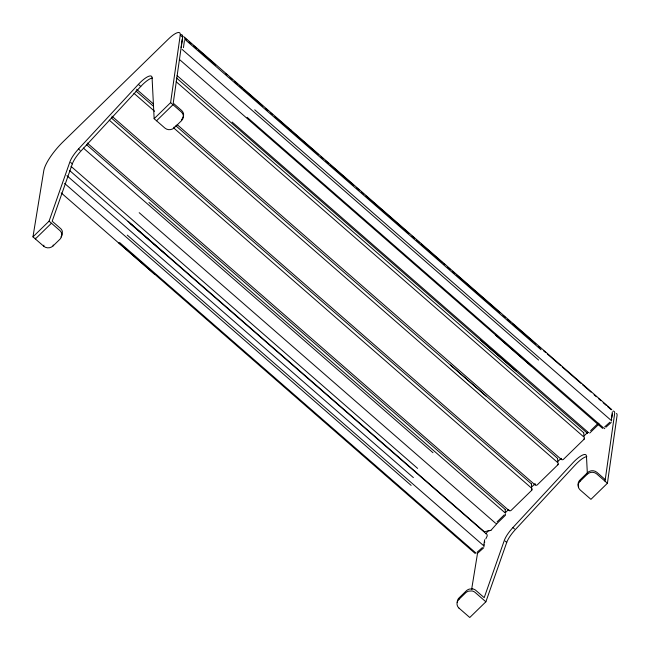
<?xml version="1.0" encoding="UTF-8"?>
<svg xmlns="http://www.w3.org/2000/svg" width="650" height="650" viewBox="0 0 650 650"><rect width="100%" height="100%" fill="white"/><g stroke="black" fill="none" stroke-linecap="round" stroke-linejoin="round"><path stroke-width="0.97" d="M181.553 120.648L174.232 127.79A6.606 6.086 -2.9 0 1 164.897 128.066L154.148 118.698L170.609 102.635L180.237 35.092A16.51 4.623 -48.9 0 0 168.569 38.919L63.123 141.749A29.055 8.141 -48.9 0 0 43.769 170.755L32.963 236.86L43.721 246.228M181.106 47.653L182.317 39.154M181.049 34.58A16.51 4.623 -48.9 0 1 182.626 37.172L173.225 103.163L181.586 110.451A6.63 6.11 -2.9 0 1 183.064 117.276M183.438 47.669L184.446 40.593M181.643 119.998L181.773 119.088M587.381 473.574L587.511 472.664A6.63 6.11 -2.9 0 1 596.895 472.339L605.247 479.635M611.349 418.982L612.357 411.897M611.406 421.038L611.666 419.274M611.918 417.503L612.422 413.961M605.02 481.195L614.648 413.652A16.51 4.623 -48.9 0 0 613.064 411.06M579.922 480.504L579.971 481.358A6.606 6.086 -2.9 0 0 580.19 489.97L590.947 499.338L607.409 483.275L617.037 415.732A16.51 4.623 -48.9 0 0 616.484 413.457M35.49 238.144L35.352 238.94L51.464 223.234M43.802 245.7L43.891 245.164M43.704 246.244A6.638 6.118 -2.9 0 0 53.081 245.895L53.251 244.993M458.997 608.148A6.638 6.118 -2.9 0 1 458.851 599.495L458.981 598.569M471.656 589.249L477.531 553.28M483.852 544.724L484.664 539.727M483.909 546.772L484.242 544.773M484.567 542.774L484.729 541.775M32.963 236.86L49.075 221.154L69.924 161.793A16.51 4.623 -48.9 0 1 78.504 148.996L138.377 84.37A16.51 4.623 -48.9 0 1 152.067 77.626L154.148 118.698M152.417 78.024A16.51 4.623 -48.9 0 0 140.766 86.45L80.901 151.076A16.51 4.623 -48.9 0 0 72.321 163.873L52.179 221.195L60.539 228.483A6.337 5.842 -2.9 0 1 62.311 231.311L62.303 234.317A7.28 6.711 -2.9 0 1 61.587 235.991M459.014 608.132L469.763 617.5L485.875 601.794L506.724 542.433A16.51 4.623 -48.9 0 1 515.304 529.636L575.177 465.01A16.51 4.623 -48.9 0 1 586.828 456.584M485.786 538.899L487.175 536.014L487.175 534.649M491.026 530.254L496.706 523.859M472.672 588.908A6.337 5.842 -2.9 0 1 475.841 590.387L484.201 597.675L504.335 540.353A16.51 4.623 -48.9 0 1 512.915 527.556L572.788 462.922A16.51 4.623 -48.9 0 1 586.471 456.186L587.364 473.785M156.536 120.778L173.006 104.715M53.097 245.903L59.784 239.387A7.28 6.711 -2.9 0 0 61.587 236.356L61.604 233.35A6.337 5.842 -2.9 0 0 59.824 230.523L49.075 221.154M505.473 512.566L508.365 509.746M531.472 487.207L535.088 483.689M558.204 461.151L561.088 458.331M584.204 435.793L587.811 432.274M497.063 521.885L504.278 514.849M590.631 430.641L598.293 423.174M496.787 523.689L505.44 515.247L505.375 514.061M589.712 433.079L599.105 423.914M109.249 120.144L531.611 488.199A1.649 1.519 -2.9 0 1 531.659 490.352L511.168 510.339A1.649 1.519 -2.9 0 1 508.828 510.404L87.238 143.016M173.696 127.944L557.798 462.654A1.649 1.519 -2.9 0 1 557.854 464.807L537.355 484.794A1.649 1.519 -2.9 0 1 535.023 484.868L111.906 116.147M176.174 81.729L583.992 437.117A1.649 1.519 -2.9 0 1 584.049 439.27L563.55 459.257A1.649 1.519 -2.9 0 1 561.218 459.323L177.117 124.605M587.511 472.664L579.906 480.082A6.606 6.086 -2.9 0 0 578.134 485.071M458.835 599.479L465.522 592.954A7.28 6.711 -2.9 0 1 468.699 591.126L471.957 590.947A6.337 5.842 -2.9 0 1 475.118 592.426L485.875 601.794M579.971 481.358L587.291 474.224A6.63 6.11 -2.9 0 1 596.676 473.899L607.409 483.275M604.614 426.961L609.903 422.191M605.914 427.229L611.211 422.459M477.141 552.232L482.422 547.519M477.409 553.426L483.746 547.771M604.24 428.683L604.793 428.342M485.233 531.651L486.696 531.188M487.427 530.961L488.881 530.497M487.996 531.204L490.921 530.278M472.672 588.908L469.414 589.087A7.28 6.711 -2.9 0 0 466.245 590.915L459.095 597.886A6.638 6.118 -2.9 0 0 457.259 602.574M182.317 36.221L182.471 36.254A1.194 0.512 49.1 0 1 183.04 36.579M290.769 129.927L611.788 409.606M184.08 36.887L291.322 130.406M184.551 37.903L186.826 39.886M189.101 41.868L191.376 43.851M193.651 45.833L196.69 48.482M198.209 49.798L215.646 65M225.509 73.588L227.021 74.913M230.059 77.553L232.334 79.536M234.609 81.518L237.64 84.167M239.159 85.483L242.19 88.132M243.709 89.448L262.665 105.974M265.793 108.704L268.092 110.703M270.384 112.702L272.683 114.701M274.974 116.699L318.573 154.692M321.059 156.861L323.334 158.844M325.609 160.826L328.64 163.467M330.159 164.791L353.665 185.274M356.817 188.021L359.109 190.019M361.408 192.018L363.699 194.017M365.991 196.016L409.029 233.521M412.059 236.161L414.334 238.144M416.609 240.126L419.648 242.767M421.159 244.091L442.398 262.592M443.243 263.339L444.779 264.672M447.834 267.337L450.125 269.336M452.424 271.334L454.716 273.333M456.251 274.666L500.029 312.821M503.067 315.461L505.343 317.444M507.618 319.426L510.648 322.075M512.168 323.391L533.398 341.9M534.267 342.656L535.795 343.988M538.85 346.653L540.386 347.986M543.441 350.651L545.74 352.649M547.267 353.982L560.698 365.69M562.217 367.014L580.921 383.313M582.449 384.646L589.331 390.642M589.517 390.804L591.037 392.121M594.067 394.769L596.342 396.752M598.617 398.734L600.892 400.717M603.168 402.699L606.198 405.34M607.717 406.664L610.748 409.305A1.194 0.512 49 0 1 611.179 409.801M180.237 35.092L182.626 37.172M184.649 39.171L541.076 349.773M254.719 109.793L611.146 420.396M182.195 49.465L538.614 360.067M247.13 117.309L603.558 427.911M179.368 59.402L531.245 366.039M495.649 335.197L602.623 428.407M232.123 122.07L588.551 432.673M177.109 75.619L516.092 371.028M480.545 340.129L587.421 433.274M176.54 78.024L583.733 432.77M170.609 102.635L181.366 112.003A6.63 6.11 -2.9 0 1 181.537 120.64M138.377 84.37L140.766 86.45M136.565 89.269L153.4 103.935M450.556 365.097L557.538 458.315M135.939 91.008L153.587 106.381M175.768 125.71L486.298 396.321M133.916 93.267L154.57 111.272M111.264 117.869L531.342 483.852M86.588 144.731L505.156 509.397M148.956 202.499L505.383 513.102M83.387 148.078L432.989 452.725M78.504 148.996L80.104 150.386M512.915 527.556L514.508 528.946M139.197 212.688L495.625 523.291M70.72 162.484L72.321 163.873M505.131 541.044L506.724 542.433M71.029 166.368L417.601 468.382M128.074 221.276L484.502 531.879M69.558 170.479L165.929 254.516M130.081 223.47L486.509 534.064M66.893 175.662L413.384 477.604M127.262 235.121L483.681 545.724M64.569 183.389L411.141 485.404M119.657 242.572L476.084 553.174M118.657 242.791L475.085 553.394M61.197 192.904L154.334 274.072M587.348 432.551L587.372 433.144M583.781 432.9L583.952 436.41M584.009 438.563L584.049 439.27M561.178 458.624L561.218 459.323M557.586 458.437L557.765 461.955M557.822 464.108L557.854 464.807M534.991 484.161L535.023 484.868M531.391 483.982L531.57 487.492M531.489 486.834L531.521 487.541M531.594 488.946L531.659 490.352M508.796 509.706L508.828 510.404M505.204 509.519L505.351 512.501M174.184 126.937L174.232 127.79M578.687 486.842A6.606 6.086 -2.9 0 1 578.256 485.688M485.964 533.788A29.055 8.141 -48.9 0 1 487.5 531.692M61.254 236.478A7.28 6.711 -2.9 0 1 60.897 236.933M182.796 117.788A6.63 6.11 -2.9 0 1 182.479 118.259"/></g></svg>
